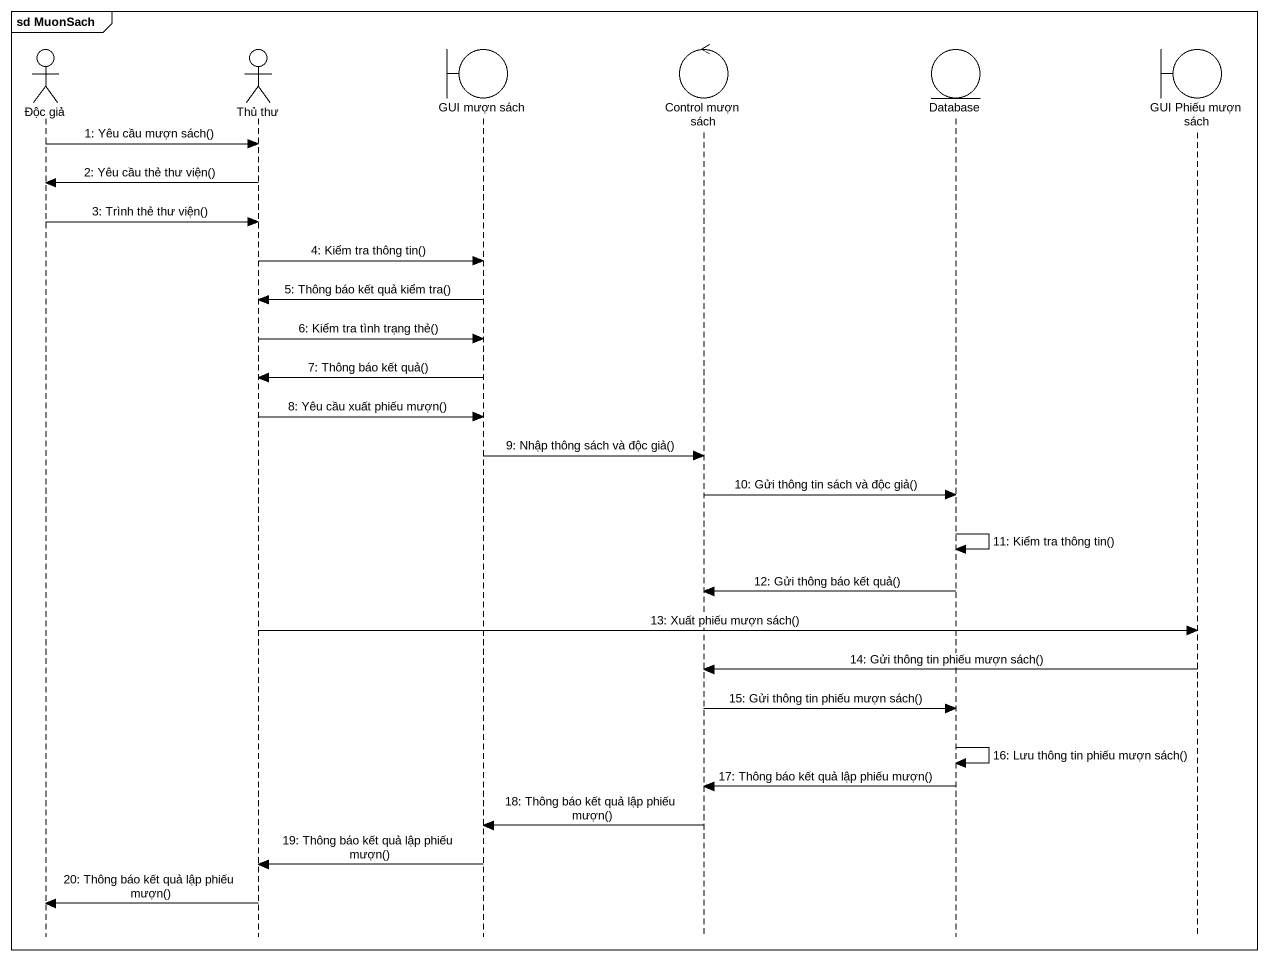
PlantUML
@startuml
mainframe sd MuonSach
hide footbox
actor "Độc giả" as Độc_giả
actor "Thủ thư" as Thủ_thư
boundary "GUI mượn sách" as GUI_mượn_sách
control "Control mượn sách" as Control_mượn_sách
entity "Database" as Database_
boundary "GUI Phiếu mượn sách" as GUI_Phiếu_mượn_sách

Độc_giả -> Thủ_thư : 1: Yêu cầu mượn sách()
Thủ_thư -> Độc_giả : 2: Yêu cầu thẻ thư viện()
Độc_giả -> Thủ_thư : 3: Trình thẻ thư viện()
Thủ_thư -> GUI_mượn_sách : 4: Kiểm tra thông tin()
GUI_mượn_sách -> Thủ_thư : 5: Thông báo kết quả kiểm tra()
Thủ_thư -> GUI_mượn_sách : 6: Kiểm tra tình trạng thẻ()
GUI_mượn_sách -> Thủ_thư : 7: Thông báo kết quả()
Thủ_thư -> GUI_mượn_sách : 8: Yêu cầu xuất phiếu mượn()
GUI_mượn_sách -> Control_mượn_sách : 9: Nhập thông sách và độc giả()
Control_mượn_sách -> Database_ : 10: Gửi thông tin sách và độc giả()
Database_ -> Database_ : 11: Kiểm tra thông tin()
Database_ -> Control_mượn_sách : 12: Gửi thông báo kết quả()
Thủ_thư -> GUI_Phiếu_mượn_sách : 13: Xuất phiếu mượn sách()
GUI_Phiếu_mượn_sách -> Control_mượn_sách : 14: Gửi thông tin phiếu mượn sách()
Control_mượn_sách -> Database_ : 15: Gửi thông tin phiếu mượn sách()
Database_ -> Database_ : 16: Lưu thông tin phiếu mượn sách()
Database_ -> Control_mượn_sách : 17: Thông báo kết quả lập phiếu mượn()
Control_mượn_sách -> GUI_mượn_sách : 18: Thông báo kết quả lập phiếu mượn()
GUI_mượn_sách -> Thủ_thư : 19: Thông báo kết quả lập phiếu mượn()
Thủ_thư -> Độc_giả : 20: Thông báo kết quả lập phiếu mượn()
@enduml
